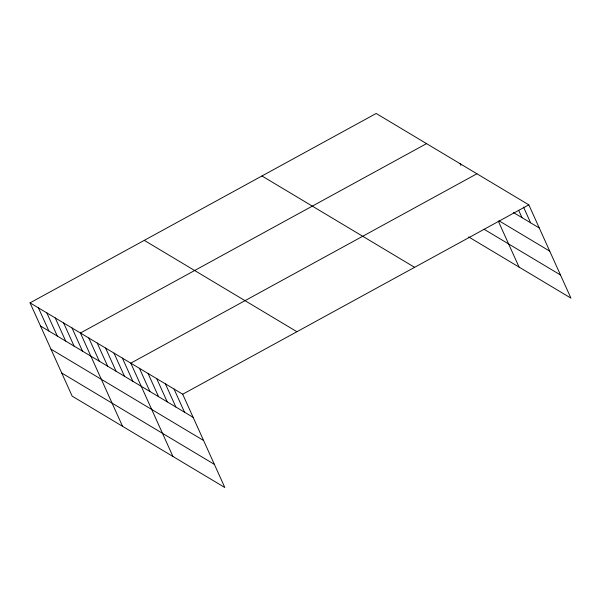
<?xml version="1.0" encoding="UTF-8"?>
<svg xmlns="http://www.w3.org/2000/svg" width="601" height="601" viewBox="0 0 601 601"><rect width="100%" height="100%" fill="white"/><g stroke="black" fill="none" stroke-linecap="round" stroke-linejoin="round"><path stroke-width="0.9" d="M30.05 302.859L182.696 394.211L224.827 487.524L72.18 396.164L30.05 302.859L376.173 113.476L528.82 204.836L570.95 298.141L468.675 236.937M426.545 143.624L80.421 333.007L122.551 426.312M476.924 173.772L130.8 363.154L172.93 456.459M182.696 394.211L528.82 204.836M513.322 212.453L539.27 227.982M499.401 221.018L549.727 251.135M484.173 229.312L560.5 274.988M261.953 175.973L414.6 267.325M144.27 240.362L296.917 331.714M40.5 326.012L193.146 417.364M50.957 349.166L203.604 440.518M61.73 373.018L214.377 464.37M523.531 207.097L530.623 222.806M518.61 210.192L521.976 217.63M498.214 220.928L519.054 267.077M460.126 163.72L460.877 165.38M174.05 389.035L184.499 412.188M165.395 383.859L175.853 407.012M156.748 378.683L167.198 401.836M148.094 373.506L158.551 396.66M139.447 368.33L149.897 391.484M122.401 358.128L132.851 381.282M114.002 353.103L124.46 376.256M105.611 348.077L116.061 371.23M97.212 343.058L107.669 366.204M88.82 338.032L99.27 361.178M72.03 327.981L82.48 351.134M63.631 322.955L74.088 346.108M55.239 317.937L65.689 341.083M46.84 312.911L57.298 336.057M38.449 307.885L48.899 331.038"/></g></svg>
